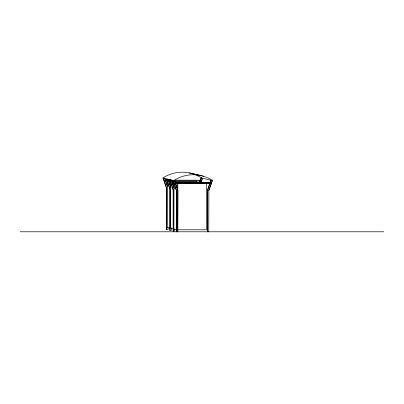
<?xml version="1.0" encoding="UTF-8"?>
<svg xmlns="http://www.w3.org/2000/svg" width="404" height="404" viewBox="0 0 404 404"><rect width="100%" height="100%" fill="white"/><g stroke="black" fill="none" stroke-linecap="round" stroke-linejoin="round"><path stroke-width="0.61" d="M163.191 178.366L166.786 188.39L166.68 229.538L166.559 188.335L163.191 178.366L164.024 178.078M167.468 181.84L167.347 227.568L169.781 228.124M166.453 229.482L168.008 229.538L168.013 227.654M166.685 179.169L170.059 189.143L169.948 230.29L169.826 189.087L166.458 179.118L167.524 178.881M170.735 182.593L170.619 228.316L173.048 228.876M169.72 230.235L171.276 230.29L171.281 227.78M169.958 179.921L173.326 189.89L173.22 231.043L173.099 189.84L169.725 179.871L170.796 179.634M174.008 183.345L173.887 229.068L176.321 229.629M172.988 230.987L174.543 231.043L174.548 229.159M176.26 231.739L176.366 190.592L172.998 180.623L174.483 180.245L177.922 190.42L177.816 231.79L176.487 231.79L176.593 190.643L173.225 180.674M177.048 183.416L177.033 188.421L175.447 183.719M177.583 231.739L177.588 229.861M177.699 231.765L177.826 183.446L206.56 183.446L206.439 229.795L177.704 229.795M196.748 183.047L196.753 181.189L174.887 181.189M211.034 180.245L207.545 190.42L207.439 231.79L207.313 190.37L209.928 183.472M207.323 231.765L207.429 190.395M199.253 183.022L201 177.937L202.485 178.422L201.076 182.522M199.48 183.078L201.227 177.987M201.046 181.886L202.05 178.952M209.883 182.881L210.807 180.189L212.292 180.674L208.868 190.643L208.762 231.79L207.207 231.739M208.641 190.592L212.292 180.674M163.418 178.422L164.256 178.134M167.135 180.199L164.645 180.199L164.645 181.048L170.246 181.048M168.21 180.159L170.251 180.199M171.498 180.199L172.74 180.199M174.437 180.159L200.763 180.199L200.763 181.048L174.609 181.048M171.493 181.048L173.361 181.048M168.645 181.189L170.518 181.189M171.766 181.189L173.639 181.189M174.897 182.411L210.393 182.411M175.068 182.451L210.565 182.451M175.518 183.259L178.007 183.259M206.03 183.259L209.767 183.259M175.068 183.3L210.565 183.3M20.2 231.79L383.8 231.79M189.087 172.877L200.126 175.417M192.435 173.71L203.47 176.245M212.782 180.618L201.748 178.083A35.709 35.496 -77 0 0 195.672 174.876M202.485 178.422L201 177.937M174.483 180.245L175.048 182.542M173.72 180.618L162.681 178.083A35.709 35.496 -77 0 1 194.066 174.255M168.685 181.492L170.508 181.916L170.498 186.921L167.912 179.275M171.953 182.244L173.781 182.664L173.765 187.668L171.579 181.204M177.199 188.91L177.528 189.885M171.412 180.078L174.326 188.698M168.14 179.326L171.054 187.946M164.872 178.573L167.458 186.219M164.635 178.502L166.928 185.284M173.725 180.633A35.709 35.496 -77 0 1 212.777 180.633"/></g></svg>
